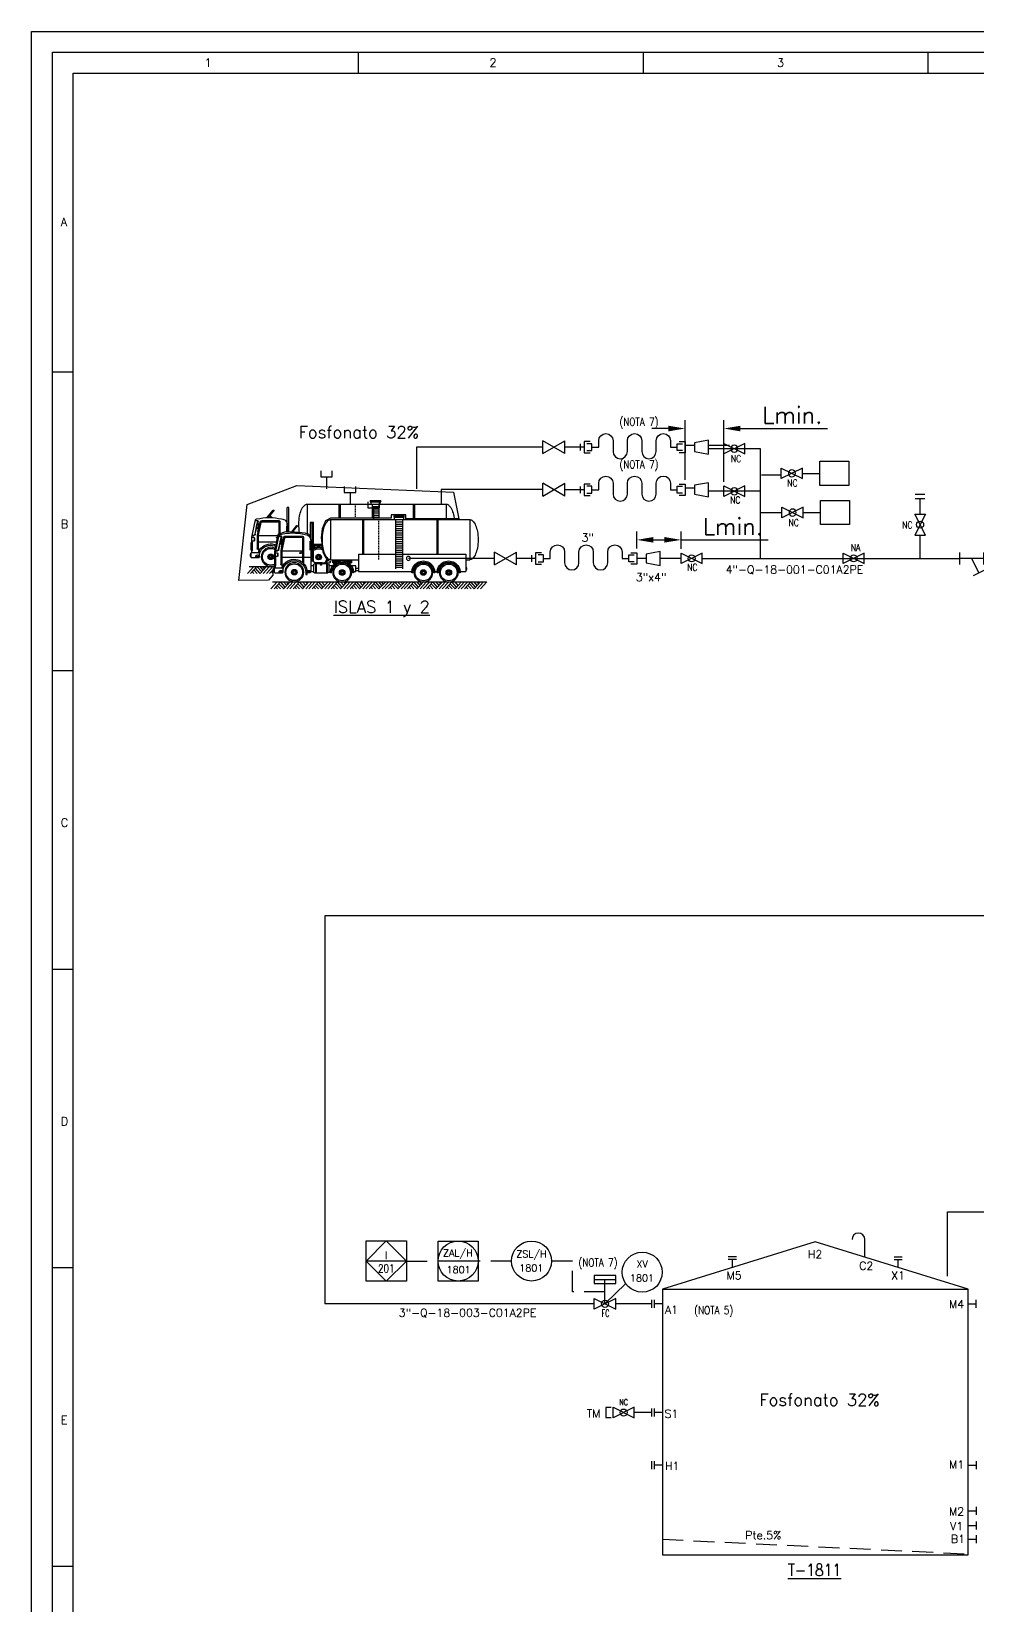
# Model space of a CAD drawing. Header units: millimetres. Extents: x 559 to 3993, y 623 to 920.
# Drawn here: x 558.9 to 672.4, y 730.7 to 919.5 of the extents above; entities that cross this region are included whole.
import ezdxf
from ezdxf.enums import TextEntityAlignment as Align
from ezdxf.xclip import XClip

# ---------------------------------------------------------------- set-up
doc = ezdxf.new("R2010")
doc.units = ezdxf.units.MM
doc.header["$XCLIPFRAME"] = 2
doc.linetypes.add('RAYITAS', pattern=[0.375, 0.25, -0.125])
doc.linetypes.add('TRAZOS', pattern=[0.75, 0.5, -0.25])
for name, color, linetype in [('CAJETIN', 1, 'Continuous'), ('CARGACAMIONES', 7, 'Continuous'), ('COTAS', 4, 'Continuous'), ('EQUIPOS', 5, 'Continuous'), ('EQUIPOS 02', 1, 'Continuous'), ('FORMATO', 7, 'Continuous'), ('INSTRUMENTOS', 1, 'Continuous'), ('TEX', 7, 'Continuous'), ('TEXTO-INSTRUMENTACION', 7, 'Continuous'), ('TEXTO-VALVULAS Y ACCESORIOS', 7, 'Continuous'), ('TUBERIA', 5, 'Continuous'), ('VALVULAS Y ACCESORIOS', 1, 'Continuous')]:
    doc.layers.add(name, color=color, linetype=linetype)
doc.styles.add('PY', font='ROMANS.shx')
doc.styles.add('PY1', font='ROMANS.shx', dxfattribs={"width": 0.8})
doc.styles.add('PY3', font='ROMANS.shx', dxfattribs={"width": 0.6})
doc.styles.add('TXT', font='txt')
doc.linetypes.add('SEÑAL_MECANICA2', pattern='A,4.411183,["o",PY,S=4.130212,R=360,X=0,Y=-1.374288],0.588817,-0.374158,["",PY,S=2,R=360,X=0,Y=-0.688262],-2.183682', length=7.55784)
doc.dimstyles.new('1-5', dxfattribs={"dimtxt": 2, "dimasz": 2, "dimexe": 1, "dimexo": 0.5, "dimgap": 0.6, "dimtad": 1, "dimdec": 0, "dimlfac": 5, "dimzin": 0, "dimdsep": 46, "dimtxsty": 'PY', "dimcen": 0.7, "dimclrd": 4, "dimclre": 4, "dimclrt": 7, "dimazin": 0, "dimtfac": 1, "dimtdec": 0, "dimtofl": 0, "dimtmove": 0, "dimatfit": 3, "dimfxl": 1, "dimtolj": 1, "dimtzin": 0, "dimarcsym": 0})

# ---------------------------------------------------------------- blocks, each defined once
blk = doc.blocks.new('VALV GLOB-V')
at = {"layer": 'INSTRUMENTOS', "color": 1, "flags": 128}
blk.add_lwpolyline([(5.7, -1.43), (5.7, 1.43), (0, -1.43), (0, 1.43)], close=True, dxfattribs=at)
at = {"layer": 'INSTRUMENTOS', "color": 1}
blk.add_circle((2.85, 0), 0.95, dxfattribs=at)
at = {"layer": 'INSTRUMENTOS', "color": 7, "linetype": 'SEÑAL_MECANICA2', "style": 'PY'}
blk.add_attdef('REF.', text='', height=2, dxfattribs=at).set_placement((3, -3.37), align=Align.MIDDLE)
blk = doc.blocks.new('SEÑAL CIR')
at = {"color": 1}
blk.add_circle((0, 5.7), 5.7, dxfattribs=at)
at = {"layer": 'INSTRUMENTOS', "linetype": 'Continuous', "style": 'PY', "flags": 4}
for p in [(0.18, 6.94), (0.13, 2.95)]:
    blk.add_attdef('---', text='', height=2, dxfattribs=at).set_placement(p, align=Align.CENTER)
blk = doc.blocks.new('SEÑAL CIRCU MARCO')
at = {"color": 1, "linetype": 'Continuous', "ltscale": 0.5}
blk.add_line((5.7, 5.7), (-5.7, 5.7), dxfattribs=at)
at = {"color": 1, "flags": 128}
blk.add_lwpolyline([(5.7, 0), (-5.7, 0), (-5.7, 11.4), (5.7, 11.4)], close=True, dxfattribs=at)
at = {"color": 1}
blk.add_circle((0, 5.7), 5.7, dxfattribs=at)
at = {"style": 'PY'}
for tag, p in [('XXX', (0.18, 7.98)), ('YYY', (0.13, 3.24))]:
    blk.add_attdef(tag, text='', height=2, dxfattribs=at).set_placement(p, align=Align.MIDDLE)
blk = doc.blocks.new('SECUENCIA PROGRAMADA EN SISTEMA DE CONTROL PLC')
at = {"layer": 'INSTRUMENTOS'}
blk.add_line((-5, 5), (5, 5), dxfattribs=at)
at = {"layer": 'INSTRUMENTOS', "flags": 128}
for points in [[(0, 0), (-5, 5), (0, 10), (5, 5)], [(-5, 0), (5, 0), (5, 10), (-5, 10)]]:
    blk.add_lwpolyline(points, close=True, dxfattribs=at)
at = {"layer": 'TEXTO-INSTRUMENTACION', "linetype": 'Continuous', "style": 'PY1', "width": 0.8}
for tag, p in [('XXX', (0.01, 6.43)), ('YYY', (0.01, 3.17))]:
    blk.add_attdef(tag, text='', height=2, dxfattribs=at).set_placement(p, align=Align.MIDDLE_CENTER)
blk = doc.blocks.new('CAMION CISTERNA ALZ')
at = {"layer": 'CAJETIN', "color": 4, "linetype": 'RAYITAS'}
blk.add_line((38.62, 22.25), (38.62, 7.95), dxfattribs=at)
at = {"layer": 'CARGACAMIONES', "color": 4, "linetype": 'ByBlock'}
for p, q in [((33.2, 23.63), (29.46, 23.63)), ((29.46, 23.13), (29.46, 23.63)), ((33.2, 23.38), (29.46, 23.38)), ((33.2, 23.13), (29.46, 23.13)), ((29.73, 23.13), (29.73, 22.25)), ((32.91, 22.25), (32.91, 23.13)), ((33.2, 23.63), (33.2, 23.13)), ((55.71, 22.25), (6.06, 22.25)), ((6.06, 22.25), (6.06, 7.95)), ((17.4, 22.25), (17.4, 9.88)), ((17.83, 22.25), (17.83, 9.88)), ((30.12, 22.09), (30.12, 4.63)), ((32.54, 21.43), (30.12, 21.43)), ((32.54, 20.66), (30.12, 20.66)), ((32.54, 19.89), (30.12, 19.89)), ((32.54, 19.12), (30.12, 19.12)), ((32.54, 18.34), (30.12, 18.34)), ((32.54, 17.57), (30.12, 17.57)), ((32.54, 22.09), (32.54, 4.63)), ((43.94, 22.25), (43.94, 9.88)), ((44.37, 22.25), (44.37, 9.88)), ((55.71, 22.25), (55.71, 7.95)), ((62.23, 7.75), (62.23, 21.05)), ((62.23, 21.05), (62.83, 21.05)), ((62.83, 14.9), (62.83, 21.05)), ((67.49, 20.16), (69.67, 17.49)), ((67.79, 20.16), (67.49, 20.16)), ((69.97, 17.48), (67.79, 20.16)), ((69.05, 18.25), (68.14, 17.46)), ((32.54, 16.8), (30.12, 16.8)), ((32.54, 16.03), (30.12, 16.03)), ((32.54, 15.26), (30.12, 15.26)), ((32.54, 14.48), (30.12, 14.48)), ((32.54, 13.71), (30.12, 13.71)), ((32.54, 12.94), (30.12, 12.94)), ((32.54, 12.17), (30.12, 12.17)), ((32.54, 11.39), (30.12, 11.39)), ((62.83, 15), (62.83, 3.58)), ((62.83, 14.3), (63.22, 14.3)), ((62.83, 13.91), (63.22, 13.91)), ((62.83, 13.51), (63.22, 13.51)), ((62.83, 13.11), (63.22, 13.11)), ((62.83, 12.71), (63.22, 12.71)), ((62.83, 12.32), (63.22, 12.32)), ((62.83, 11.92), (63.22, 11.92)), ((62.83, 11.52), (63.22, 11.52)), ((65.41, 15.99), (65.41, 6.68)), ((71.82, 16.39), (65.81, 16.39)), ((65.81, 15.79), (65.81, 7.05)), ((71.82, 15.99), (66.01, 15.99)), ((72.2, 15.68), (73.15, 11.18)), ((72.59, 15.76), (73.06, 13.57)), ((73.06, 13.41), (73.06, 15.39)), ((73.06, 15.39), (73.35, 15.39)), ((73.35, 13.41), (73.06, 13.41)), ((73.09, 13.41), (73.55, 11.22)), ((73.15, 15.39), (73.15, 16.19)), ((73.15, 13.41), (73.15, 12.61)), ((73.15, 12.61), (73.55, 12.61)), ((73.39, 15.36), (73.23, 16.13)), ((73.53, 15.18), (73.32, 16.15)), ((73.35, 15.39), (73.35, 13.41)), ((74.15, 16.49), (73.52, 16.49)), ((74.18, 16.39), (73.52, 16.39)), ((74.2, 11.52), (73.69, 13.95)), ((74.3, 11.54), (73.74, 14.16)), ((75.44, 10.43), (74.12, 16.67)), ((7.45, 7.95), (6.06, 7.95)), ((45.78, 9.88), (7.45, 9.88)), ((7.45, 9.88), (7.45, 3.68)), ((32.54, 10.62), (30.12, 10.62)), ((32.54, 9.85), (30.12, 9.85)), ((32.54, 9.08), (30.12, 9.08)), ((32.54, 8.3), (30.12, 8.3)), ((32.54, 7.53), (30.12, 7.53)), ((32.54, 6.75), (30.12, 6.75)), ((32.54, 5.99), (30.12, 5.99)), ((45.78, 9.88), (45.78, 3.68)), ((55.71, 7.95), (45.78, 7.95)), ((46.74, 3.68), (46.74, 5.76)), ((46.74, 5.76), (48.29, 5.76)), ((48.23, 7.85), (48.23, 7.45)), ((54.98, 7.85), (48.23, 7.85)), ((48.23, 7.45), (51.01, 7.45)), ((50.24, 7.25), (48.23, 7.25)), ((48.23, 7.25), (48.23, 6.85)), ((48.23, 6.85), (49.44, 6.85)), ((48.43, 6.85), (48.92, 6.47)), ((48.73, 7.85), (48.73, 7.95)), ((49.32, 7.45), (49.32, 7.25)), ((52.3, 7.45), (54.98, 7.45)), ((54.98, 7.25), (53.07, 7.25)), ((53.87, 6.85), (54.98, 6.85)), ((53.89, 7.45), (53.89, 7.25)), ((54.78, 6.85), (54.34, 6.51)), ((54.49, 7.85), (54.49, 7.95)), ((54.98, 7.45), (54.98, 7.85)), ((54.98, 6.85), (54.98, 7.25)), ((55.02, 5.76), (56.27, 5.76)), ((56.27, 3.68), (56.27, 6.06)), ((56.67, 6.46), (58.95, 6.46)), ((56.97, 6.46), (56.97, 3.28)), ((57.17, 6.46), (57.17, 3.28)), ((58.95, 6.46), (58.95, 6.16)), ((59.35, 6.46), (61.44, 6.46)), ((59.35, 6.46), (59.35, 6.16)), ((60.94, 6.46), (60.94, 3.28)), ((61.14, 6.46), (61.14, 3.28)), ((61.83, 6.06), (61.83, 3.68)), ((61.83, 5.76), (62.83, 5.76)), ((62.83, 7.35), (62.63, 7.35)), ((65.41, 8.84), (62.83, 8.84)), ((73.15, 11.12), (65.81, 11.12)), ((73.15, 8.84), (65.81, 8.84)), ((66.1, 10.33), (66.1, 10.53)), ((66.1, 10.53), (66.5, 10.53)), ((66.8, 10.33), (66.1, 10.33)), ((66.8, 10.53), (66.8, 10.33)), ((73.35, 6.16), (72.5, 6.16)), ((72.66, 5.37), (72.66, 5.96)), ((73.15, 11.18), (73.15, 6.16)), ((73.55, 11.22), (73.55, 6.36)), ((74.55, 10.13), (74.55, 9.24)), ((74.64, 10.33), (74.64, 9.14)), ((75.27, 11.22), (74.69, 11.22)), ((75.29, 11.12), (74.69, 11.12)), ((75.44, 10.43), (74.74, 10.43)), ((74.74, 9.04), (75.44, 9.04)), ((75.44, 8.94), (75.24, 8.94)), ((75.44, 8.74), (75.24, 8.74)), ((75.44, 5.76), (75.24, 5.76)), ((75.34, 8.74), (75.34, 5.76)), ((75.44, 4.87), (75.44, 10.43)), ((75.44, 8.64), (75.54, 8.64)), ((75.54, 5.86), (75.44, 5.86)), ((75.54, 8.64), (75.54, 5.86)), ((75.64, 8.64), (75.54, 8.64)), ((75.54, 5.86), (75.64, 5.86)), ((75.64, 5.86), (75.64, 8.64)), ((7.15, 4.45), (7.15, 5.08)), ((7.15, 5.08), (7.45, 5.08)), ((7.45, 4.45), (7.15, 4.45)), ((9.49, 3.68), (7.45, 3.68)), ((9.48, 3.28), (9.87, 3.28)), ((17.32, 3.28), (17.72, 3.28)), ((18.22, 3.68), (17.71, 3.68)), ((18.56, 3.68), (17.75, 3.68)), ((18.55, 3.28), (18.94, 3.28)), ((26.39, 3.28), (26.79, 3.28)), ((45.78, 3.68), (26.78, 3.68)), ((32.54, 5.26), (30.12, 5.26)), ((46.74, 4.98), (45.78, 4.98)), ((46.74, 4.12), (45.78, 4.12)), ((47.54, 3.68), (46.74, 3.68)), ((47.54, 3.28), (47.93, 3.28)), ((55.38, 3.28), (55.78, 3.28)), ((56.27, 3.68), (55.77, 3.68)), ((61.44, 3.28), (56.67, 3.28)), ((62.83, 3.68), (61.83, 3.68)), ((64.12, 3.38), (63.03, 3.38)), ((63.05, 3.58), (63.05, 3.9)), ((63.05, 3.58), (64, 3.58)), ((64, 3.58), (64, 3.9)), ((64.12, 2.68), (64.12, 3.38)), ((64.62, 2.68), (64.12, 2.68)), ((64.62, 3.38), (64.62, 2.68)), ((72.66, 3.48), (72.66, 4.67)), ((72.86, 4.87), (75.64, 4.87)), ((72.86, 3.48), (72.86, 3.88)), ((72.86, 3.48), (74.05, 3.48)), ((75.64, 3.28), (72.86, 3.28)), ((74.05, 3.48), (74.05, 3.88)), ((75.84, 4.67), (75.84, 3.48)), ((75.84, 4.47), (76.03, 4.47)), ((76.03, 3.68), (75.84, 3.68)), ((76.03, 4.47), (76.03, 3.68))]:
    blk.add_line(p, q, dxfattribs=at)
at = {"layer": 'CARGACAMIONES', "color": 4}
for p, q in [((2.29, -2.48), (0, 0)), ((76.41, 0), (0.04, 0)), ((37.42, -1.23), (38.57, 0)), ((37.99, -1.84), (39.69, 0)), ((41.99, -2.48), (39.7, 0)), ((43.12, -2.48), (40.83, 0)), ((44.25, -2.48), (41.95, 0)), ((45.37, -2.48), (43.08, 0)), ((43.66, -0.62), (44.23, 0)), ((44.22, -1.23), (45.36, 0)), ((44.78, -1.84), (46.49, 0)), ((48.78, -2.48), (46.49, 0)), ((49.9, -2.48), (47.61, 0)), ((3.42, -2.48), (1.13, 0)), ((4.55, -2.48), (2.25, 0)), ((2.83, -0.63), (3.41, 0)), ((3.39, -1.24), (4.53, 0)), ((3.96, -1.85), (5.66, 0)), ((4.49, -2.48), (6.22, -0.61)), ((5.62, -2.49), (6.79, -1.22)), ((7.95, -2.49), (5.66, 0)), ((6.74, -2.49), (7.35, -1.83)), ((9.08, -2.49), (6.79, 0)), ((10.2, -2.49), (7.91, 0)), ((11.33, -2.49), (9.04, 0)), ((10.18, -1.24), (11.32, -0.01)), ((10.74, -1.85), (12.44, -0.01)), ((11.28, -2.49), (13.01, -0.62)), ((12.4, -2.49), (13.57, -1.23)), ((14.74, -2.49), (12.44, -0.01)), ((13.53, -2.49), (14.13, -1.84)), ((15.86, -2.49), (13.57, -0.01)), ((16.99, -2.49), (14.7, -0.01)), ((18.12, -2.49), (15.82, -0.01)), ((16.4, -0.63), (16.98, -0.01)), ((16.96, -1.24), (18.1, -0.01)), ((17.53, -1.85), (19.23, -0.01)), ((18.06, -2.49), (19.79, -0.62)), ((19.19, -2.49), (20.36, -1.23)), ((21.52, -2.49), (19.23, -0.01)), ((20.32, -2.49), (20.92, -1.84)), ((22.65, -2.49), (20.36, -0.01)), ((23.78, -2.5), (21.48, -0.01)), ((24.9, -2.5), (22.61, -0.01)), ((23.2, -0.91), (23.77, -0.28)), ((23.75, -1.25), (24.89, -0.01)), ((24.31, -1.86), (26.02, -0.01)), ((24.85, -2.5), (26.58, -0.62)), ((25.97, -2.5), (27.14, -1.23)), ((28.31, -2.5), (26.02, -0.01)), ((27.1, -2.5), (27.71, -1.84)), ((29.44, -2.5), (27.14, -0.01)), ((30.56, -2.5), (28.27, -0.02)), ((31.69, -2.5), (29.4, -0.02)), ((29.99, -0.77), (30.55, -0.14)), ((30.54, -1.25), (31.68, -0.02)), ((31.1, -1.86), (32.8, -0.02)), ((31.63, -2.5), (33.37, -0.63)), ((32.76, -2.5), (33.93, -1.24)), ((35.09, -2.5), (32.8, -0.02)), ((33.89, -2.5), (34.49, -1.85)), ((36.22, -2.5), (33.93, -0.02)), ((37.35, -2.5), (35.06, -0.02)), ((38.47, -2.5), (36.18, -0.02)), ((36.88, -0.75), (37.44, -0.12)), ((38.52, -2.48), (40.25, -0.61)), ((39.65, -2.48), (40.82, -1.22)), ((40.78, -2.48), (41.38, -1.83)), ((45.32, -2.48), (47.05, -0.61)), ((46.44, -2.48), (47.61, -1.22)), ((47.57, -2.48), (48.17, -1.83)), ((51.03, -2.48), (48.74, 0)), ((52.16, -2.48), (49.87, 0)), ((50.44, -0.63), (51.02, 0)), ((51, -1.24), (52.14, 0)), ((51.57, -1.85), (53.27, 0)), ((52.1, -2.48), (53.83, -0.61)), ((53.23, -2.49), (54.4, -1.22)), ((55.56, -2.49), (53.27, 0)), ((54.36, -2.49), (54.96, -1.83)), ((56.69, -2.49), (54.4, 0)), ((57.82, -2.49), (55.52, 0)), ((58.94, -2.49), (56.65, 0)), ((57.79, -1.24), (58.93, -0.01)), ((58.35, -1.85), (60.06, -0.01)), ((58.89, -2.49), (60.62, -0.62)), ((60.02, -2.49), (61.18, -1.23)), ((62.35, -2.49), (60.06, -0.01)), ((61.14, -2.49), (61.75, -1.84)), ((63.48, -2.49), (61.18, -0.01)), ((64.6, -2.49), (62.31, -0.01)), ((65.73, -2.49), (63.44, -0.01)), ((64.01, -0.63), (64.59, -0.01)), ((64.58, -1.24), (65.72, -0.01)), ((65.14, -1.85), (66.84, -0.01)), ((65.67, -2.49), (67.41, -0.62)), ((66.8, -2.49), (67.97, -1.23)), ((69.13, -2.49), (66.84, -0.01)), ((67.93, -2.49), (68.53, -1.84)), ((70.26, -2.49), (67.97, -0.01)), ((71.39, -2.5), (69.1, -0.01)), ((72.51, -2.5), (70.22, -0.01)), ((70.81, -0.91), (71.38, -0.28)), ((71.36, -1.25), (72.5, -0.01)), ((71.92, -1.86), (73.63, -0.01)), ((72.46, -2.5), (74.19, -0.62)), ((73.59, -2.5), (74.75, -1.23)), ((75.92, -2.5), (73.63, -0.01)), ((74.71, -2.5), (75.32, -1.84)), ((77.05, -2.5), (74.76, -0.01))]:
    blk.add_line(p, q, dxfattribs=at)
at = {"layer": 'CARGACAMIONES', "color": 4, "linetype": 'ByBlock'}
for centre, radius in [((13.55, 3.38), 3.38), ((22.62, 3.38), 3.38), ((51.61, 3.38), 3.38), ((59.15, 6.46), 0.199), ((68.69, 3.48), 3.38), ((13.55, 3.38), 0.794), ((12.95, 3.38), 0.0993), ((13.13, 3.8), 0.0993), ((13.13, 2.96), 0.0993), ((13.55, 3.38), 0.397), ((13.55, 3.98), 0.0993), ((13.55, 2.78), 0.0993), ((13.97, 3.8), 0.0993), ((13.97, 2.96), 0.0993), ((14.14, 3.38), 0.0993), ((22.62, 3.38), 0.794), ((22.02, 3.38), 0.0993), ((22.2, 3.8), 0.0993), ((22.2, 2.96), 0.0993), ((22.62, 3.38), 0.397), ((22.62, 3.98), 0.0993), ((22.62, 2.78), 0.0993), ((23.04, 3.8), 0.0993), ((23.04, 2.96), 0.0993), ((23.21, 3.38), 0.0993), ((51.61, 3.38), 0.794), ((51.01, 3.38), 0.0993), ((51.19, 3.8), 0.0993), ((51.19, 2.96), 0.0993), ((51.61, 3.38), 0.397), ((51.61, 3.98), 0.0993), ((51.61, 2.78), 0.0993), ((52.03, 3.8), 0.0993), ((52.03, 2.96), 0.0993), ((52.2, 3.38), 0.0993), ((68.69, 3.48), 0.794), ((68.09, 3.48), 0.0993), ((68.27, 3.9), 0.0993), ((68.27, 3.06), 0.0993), ((68.69, 3.48), 0.397), ((68.69, 4.07), 0.0993), ((68.69, 2.88), 0.0993), ((69.11, 3.9), 0.0993), ((69.11, 3.06), 0.0993), ((69.28, 3.48), 0.0993)]:
    blk.add_circle(centre, radius, dxfattribs=at)
at = {"layer": 'CARGACAMIONES', "color": 4, "linetype": 'Continuous'}
blk.add_circle((27.95, 8.42), 0.718, dxfattribs=at)
at = {"layer": 'CARGACAMIONES', "color": 4, "linetype": 'ByBlock'}
for centre, radius, start, end in [((20.34, 15.1), 17.24, 170.2727, 180), ((13.25, 16.31), 10.04, 157.5177, 170.2727), ((8.8, 18.15), 5.23, 135.0251, 157.5177), ((6.06, 20.89), 1.36, 90, 135.0251), ((55.71, 20.89), 1.36, 44.9749, 90), ((52.97, 18.15), 5.23, 22.4823, 44.9749), ((48.52, 16.31), 10.04, 9.7273, 22.4823), ((41.43, 15.1), 17.24, 360, 9.7273), ((64.81, 15), 1.99, 90, 180), ((69.28, -2.39), 19.88, 77.0128, 102.9872), ((69.75, 17.67), 0.0993, 0, 180), ((69.75, 17.67), 0.0993, 180, 0), ((73.73, 16.59), 0.397, 11.9761, 90), ((20.34, 15.1), 17.24, 180, 189.7273), ((13.25, 13.88), 10.04, 189.7273, 202.4823), ((48.52, 13.88), 10.04, 337.5177, 350.2727), ((41.43, 15.1), 17.24, 350.2727, 0), ((65.81, 15.99), 0.397, 90, 180), ((66.01, 15.79), 0.199, 90, 180), ((71.82, 15.59), 0.794, 11.9442, 90), ((71.82, 15.59), 0.397, 11.9442, 90), ((73.52, 16.19), 0.298, 90, 191.9761), ((73.52, 16.19), 0.199, 90, 191.9761), ((72.36, 14.4), 1.4, 315, 45), ((74.69, 11.62), 0.497, 191.9761, 270), ((74.69, 11.62), 0.397, 191.9761, 270), ((8.8, 12.04), 5.23, 202.4823, 224.9749), ((6.06, 9.3), 1.36, 224.9749, 270), ((13.6, 3.38), 4.12, 358.6196, 181.3804), ((13.6, 3.38), 3.72, 358.4724, 181.5276), ((13.55, 3.38), 2.98, 90, 270), ((13.55, 3.38), 2.98, 270, 90), ((22.67, 3.38), 4.12, 358.6196, 181.3804), ((22.67, 3.38), 3.72, 358.4724, 181.5276), ((22.62, 3.38), 2.98, 90, 270), ((22.62, 3.38), 2.98, 270, 90), ((51.66, 3.38), 4.12, 358.6196, 181.3804), ((51.66, 3.38), 3.72, 358.4724, 181.5276), ((51.61, 3.38), 2.98, 90, 270), ((51.61, 3.38), 2.98, 270, 90), ((55.71, 9.3), 1.36, 270, 315.0251), ((56.67, 6.06), 0.397, 90, 180), ((52.97, 12.04), 5.23, 315.0251, 337.5177), ((59.15, 6.16), 0.199, 180, 0), ((61.44, 6.06), 0.397, 0, 90), ((62.63, 7.75), 0.397, 180, 270), ((68.74, 3.48), 4.62, 31.8706, 181.3804), ((68.74, 3.48), 4.12, 17.5788, 181.3804), ((68.69, 3.48), 2.98, 90, 270), ((68.69, 3.48), 2.98, 270, 90), ((72.66, 5.66), 0.298, 270, 90), ((73.35, 6.36), 0.199, 270, 0), ((74.74, 10.33), 0.0993, 90, 180), ((74.74, 9.14), 0.0993, 180, 270), ((13.55, 3.38), 0.993, 90, 270), ((13.55, 3.38), 0.993, 270, 90), ((22.62, 3.38), 0.993, 90, 270), ((22.62, 3.38), 0.993, 270, 90), ((51.61, 3.38), 0.993, 90, 270), ((51.61, 3.38), 0.993, 270, 90), ((56.67, 3.68), 0.397, 180, 270), ((61.44, 3.68), 0.397, 270, 0), ((63.03, 3.58), 0.199, 180, 270), ((63.52, 3.42), 0.674, 45, 135), ((68.69, 3.48), 0.993, 90, 270), ((68.69, 3.48), 0.993, 270, 90), ((72.86, 4.67), 0.199, 90, 180), ((72.86, 3.48), 0.199, 180, 270), ((73.45, 3.28), 0.843, 45, 135), ((68.74, 3.48), 4.62, 17.5788, 25.7368), ((75.64, 4.67), 0.199, 0, 90), ((75.64, 3.48), 0.199, 270, 0)]:
    blk.add_arc(centre, radius, start, end, dxfattribs=at)
at = {"layer": 'CARGACAMIONES', "color": 4}
for start, end in [(357.7085, 177.7085), (177.7085, 357.7085)]:
    blk.add_arc((74.79, -1.38), 0.0145, start, end, dxfattribs=at)
blk = doc.blocks.new('*D32')
at = {"layer": 'COTAS', "color": 4, "lineweight": -2, "transparency": 16777216}
for p, q in [((631.52, 857.49), (631.52, 859.54)), ((636.83, 857.45), (636.83, 859.54)), ((633.52, 858.54), (634.83, 858.54)), ((636.83, 858.54), (647.27, 858.54))]:
    blk.add_line(p, q, dxfattribs=at)
at = {"layer": 'COTAS', "color": 4, "transparency": 16777216}
for points in [[(633.52, 858.88), (633.52, 858.21), (631.52, 858.54)], [(634.83, 858.88), (634.83, 858.21), (636.83, 858.54)]]:
    blk.add_solid(points, dxfattribs=at)
at = {"layer": 'Defpoints', "color": 0, "transparency": 16777216}
for p in [(636.83, 858.54), (631.52, 856.99), (636.83, 856.95)]:
    blk.add_point(p, dxfattribs=at)
at = {"layer": 'COTAS', "color": 7, "transparency": 16777216, "insert": (643.05, 860.14), "char_height": 2, "attachment_point": 5, "style": 'PY'}
blk.add_mtext('\\A1;Lmin.', dxfattribs=at)
blk = doc.blocks.new('MANG-VAL')
at = {"layer": 'INSTRUMENTOS', "color": 1}
for p, q in [((0, 1.5), (0, -1.5)), ((6, 0), (0, 0)), ((3, 0), (4.8, -3.6)), ((6, 1.5), (6, -1.5)), ((3.46, -4.27), (6.14, -2.93))]:
    blk.add_line(p, q, dxfattribs=at)
blk = doc.blocks.new('REDUCCION')
at = {"color": 1}
for p, q in [((0, 2), (0, -2)), ((4, 1.25), (0, 2)), ((4, -1.25), (4, 1.25)), ((0, -2), (4, -1.25))]:
    blk.add_line(p, q, dxfattribs=at)
at = {"style": 'PY1', "width": 0.8}
blk.add_attdef('.', text='', height=2, dxfattribs=at).set_placement((2, -3.65), align=Align.MIDDLE)
blk = doc.blocks.new('*D34')
at = {"layer": 'COTAS', "color": 4, "lineweight": -2}
for p, q in [((637.32, 865.74), (637.32, 872.9)), ((641.95, 865.5), (641.95, 872.9)), ((635.32, 871.9), (633.32, 871.9)), ((643.95, 871.9), (654.39, 871.9))]:
    blk.add_line(p, q, dxfattribs=at)
at = {"layer": 'COTAS', "color": 4}
for points in [[(635.32, 871.56), (635.32, 872.23), (637.32, 871.9)], [(643.95, 872.23), (643.95, 871.56), (641.95, 871.9)]]:
    blk.add_solid(points, dxfattribs=at)
at = {"layer": 'Defpoints', "color": 0}
for p in [(641.95, 871.9), (637.32, 865.24), (641.95, 865)]:
    blk.add_point(p, dxfattribs=at)
at = {"layer": 'COTAS', "color": 7, "insert": (650.17, 873.5), "char_height": 2, "attachment_point": 5, "style": 'PY'}
blk.add_mtext('\\A1;Lmin.', dxfattribs=at)
blk = doc.blocks.new('MARCO-A1')
at = {"layer": 'FORMATO', "color": 5}
for p, q in [((78.42, 589), (78.42, 584)), ((146.83, 589), (146.83, 584)), ((215.25, 589), (215.25, 584)), ((5, 512.25), (10, 512.25)), ((5, 440.5), (10, 440.5)), ((5, 368.75), (10, 368.75)), ((5, 297), (10, 297)), ((5, 225.25), (10, 225.25))]:
    blk.add_line(p, q, dxfattribs=at)
at = {"layer": 'FORMATO', "color": 1}
blk.add_lwpolyline([(0, 594), (841, 594), (841, 0), (0, 0)], close=True, dxfattribs=at)
at = {"layer": 'FORMATO', "color": 5}
blk.add_lwpolyline([(5, 589), (836, 589), (836, 5), (5, 5)], close=True, dxfattribs=at)
at = {"layer": 'FORMATO', "color": 8, "linetype": 'Continuous'}
blk.add_lwpolyline([(10, 584), (831, 584), (831, 10), (10, 10)], close=True, dxfattribs=at)
at = {"layer": 'FORMATO', "color": 1, "style": 'PY'}
for s, p in [('1', (41.52, 585.5)), ('2', (109.93, 585.5)), ('3', (178.99, 585.5)), ('A', (7, 547.25)), ('B', (7, 474.67)), ('C', (7, 402.92)), ('D', (7, 331.17)), ('E', (7, 259.42))]:
    blk.add_text(s, height=2, dxfattribs=at).set_placement(p)

msp = doc.modelspace()

# ---------------------------------------------------------------- linework, layer by layer
at = {"color": 1}
for p, q in [((622.91, 868.91), (620.27, 870.44)), ((620.27, 868.91), (622.91, 870.44)), ((620.27, 868.91), (620.27, 870.44)), ((622.91, 868.91), (622.91, 870.44)), ((625.2, 869.66), (622.91, 869.66)), ((624.76, 869.26), (624.76, 870.07)), ((594.31, 866.09), (594.31, 864.66)), ((622.91, 863.8), (620.27, 865.33)), ((620.27, 863.8), (622.91, 865.33)), ((620.27, 863.8), (620.27, 865.33)), ((622.91, 863.8), (622.91, 865.33)), ((597.14, 864.24), (597.14, 862.81)), ((625.2, 864.56), (622.91, 864.56)), ((624.76, 864.16), (624.76, 864.96)), ((599.96, 862.39), (599.96, 860.96)), ((614.46, 856.32), (604.14, 856.32)), ((617.1, 855.56), (614.46, 857.08)), ((614.46, 855.56), (617.1, 857.08)), ((614.46, 855.56), (614.46, 857.08)), ((617.1, 855.56), (617.1, 857.08)), ((619.39, 856.31), (617.1, 856.31)), ((618.95, 855.91), (618.95, 856.71)), ((627.71, 766.87), (630.19, 769.32)), ((633.32, 753.83), (631.21, 753.83))]:
    msp.add_line(p, q, dxfattribs=at)
for points in [[(620.27, 869.67), (605.09, 869.67), (605.09, 864.66)], [(620.27, 864.57), (608.06, 864.57), (608.06, 862.81)]]:
    msp.add_lwpolyline(points, dxfattribs=at)
at = {"color": 1, "flags": 128}
for points in [[(625.92, 870.34), (625.2, 870.34), (625.2, 868.98), (625.92, 868.98)], [(636.6, 870.34), (637.32, 870.34), (637.32, 868.98), (636.6, 868.98)], [(593.63, 866.81), (593.63, 866.09), (595, 866.09), (595, 866.81)], [(625.92, 865.24), (625.2, 865.24), (625.2, 863.87), (625.92, 863.87)], [(636.6, 865.24), (637.32, 865.24), (637.32, 863.87), (636.6, 863.87)], [(596.45, 864.96), (596.45, 864.24), (597.82, 864.24), (597.82, 864.96)], [(599.28, 863.11), (599.28, 862.39), (600.65, 862.39), (600.65, 863.11)], [(620.11, 856.99), (619.39, 856.99), (619.39, 855.62), (620.11, 855.62)], [(630.8, 856.99), (631.52, 856.99), (631.52, 855.62), (630.8, 855.62)], [(628.43, 754.43), (627.8, 754.43), (627.8, 753.23), (628.43, 753.23)]]:
    msp.add_lwpolyline(points, dxfattribs=at)
at = {"layer": 'CAJETIN', "color": 1, "linetype": 'TRAZOS', "ltscale": 5}
for p, q in [((603.9, 772.01), (607.7, 772.01)), ((616.51, 772.01), (612.5, 772.01)), ((623.83, 772.01), (621.3, 772.01)), ((623.83, 768.33), (623.83, 772.01)), ((627.71, 768.33), (623.83, 768.33)), ((634.59, 738.62), (671.27, 736.86))]:
    msp.add_line(p, q, dxfattribs=at)
at = {"layer": 'EQUIPOS'}
for p, q in [((652.93, 774.33), (634.59, 768.64)), ((671.27, 768.64), (652.93, 774.33)), ((634.59, 768.64), (634.59, 764.39)), ((671.27, 738.63), (671.27, 768.64)), ((634.59, 764.39), (634.59, 736.76)), ((671.27, 736.76), (671.27, 738.63)), ((634.59, 736.76), (671.27, 736.76))]:
    msp.add_line(p, q, dxfattribs=at)
at = {"layer": 'EQUIPOS', "linetype": 'Continuous', "flags": 128}
msp.add_lwpolyline([(658.87, 772.49), (658.87, 774.59, 1), (657.33, 774.59, -1)], format="xyb", dxfattribs=at)
at = {"layer": 'EQUIPOS 02', "color": 5}
msp.add_line((634.59, 768.64), (671.27, 768.64), dxfattribs=at)
at = {"layer": 'INSTRUMENTOS', "color": 1, "ltscale": 0.1, "flags": 128}
for points in [[(625.52, 869.25), (626.14, 869.25), (626.14, 870.08), (625.52, 870.08)], [(637.01, 869.25), (636.38, 869.25), (636.38, 870.08), (637.01, 870.08)], [(625.52, 864.15), (626.14, 864.15), (626.14, 864.98), (625.52, 864.98)], [(637.01, 864.15), (636.38, 864.15), (636.38, 864.98), (637.01, 864.98)], [(619.71, 855.9), (620.33, 855.9), (620.33, 856.73), (619.71, 856.73)], [(631.2, 855.9), (630.58, 855.9), (630.58, 856.73), (631.2, 856.73)]]:
    msp.add_lwpolyline(points, dxfattribs=at)
at = {"layer": 'TUBERIA', "color": 5, "linetype": 'Continuous'}
for p, q in [((638.46, 869.86), (637.32, 869.86)), ((642.64, 869.86), (640.14, 869.86)), ((642.64, 869.48), (640.14, 869.48)), ((638.46, 864.76), (637.32, 864.76)), ((642.64, 864.37), (640.14, 864.37)), ((632.65, 856.32), (631.52, 856.32)), ((636.83, 856.32), (634.33, 856.32)), ((639.35, 856.32), (670.23, 856.32)), ((626.43, 766.87), (594.12, 766.87)), ((633.32, 766.87), (628.99, 766.87))]:
    msp.add_line(p, q, dxfattribs=at)
at = {"layer": 'TUBERIA', "linetype": 'Continuous'}
for p, q in [((642.98, 771.24), (642.98, 772.2)), ((662.87, 771.24), (662.87, 772.2)), ((634.59, 766.87), (633.64, 766.87)), ((671.27, 766.88), (672.22, 766.88)), ((634.59, 753.83), (633.64, 753.83)), ((634.59, 747.52), (633.64, 747.52)), ((671.27, 747.51), (672.22, 747.51)), ((671.27, 742.05), (672.22, 742.05)), ((671.27, 740.28), (672.22, 740.28)), ((671.27, 738.63), (672.22, 738.63))]:
    msp.add_line(p, q, dxfattribs=at)
at = {"layer": 'TUBERIA', "color": 5, "linetype": 'Continuous', "flags": 128}
for points in [[(626.14, 869.67), (626.96, 869.67), (626.96, 870.43, -1), (628.68, 870.43), (628.68, 869.14, 1), (630.4, 869.14), (630.4, 870.43, -1), (632.12, 870.43), (632.12, 869.14, 1), (633.84, 869.14), (633.84, 870.43, -1), (635.57, 870.43), (635.57, 869.67), (636.38, 869.67)], [(626.14, 864.56), (626.96, 864.56), (626.96, 865.33, -1), (628.68, 865.33), (628.68, 864.04, 1), (630.4, 864.04), (630.4, 865.33, -1), (632.12, 865.33), (632.12, 864.04, 1), (633.84, 864.04), (633.84, 865.33, -1), (635.57, 865.33), (635.57, 864.56), (636.38, 864.56)], [(620.33, 856.32), (621.15, 856.32), (621.15, 857.08, -1), (622.87, 857.08), (622.87, 855.79, 1), (624.59, 855.79), (624.59, 857.08, -1), (626.31, 857.08), (626.31, 855.79, 1), (628.04, 855.79), (628.04, 857.08, -1), (629.76, 857.08), (629.76, 856.32), (630.58, 856.32)]]:
    msp.add_lwpolyline(points, format="xyb", dxfattribs=at)
at = {"layer": 'TUBERIA', "color": 5, "linetype": 'Continuous'}
for points in [[(646.35, 861.42), (646.35, 869.48), (642.64, 869.48)], [(646.35, 856.32), (646.35, 864.37), (642.64, 864.37)], [(664.92, 864.01), (666.08, 864.01)], [(664.92, 863.52), (666.08, 863.52)], [(665.5, 861.63), (665.5, 863.52)], [(867.23, 858.72), (867.23, 813.41), (594.12, 813.41), (594.12, 766.87)], [(665.5, 856.32), (665.5, 859.11)], [(668.79, 770.19), (668.79, 777.91), (774.86, 777.91), (774.59, 738.63)]]:
    msp.add_lwpolyline(points, dxfattribs=at)
at = {"layer": 'TUBERIA', "color": 4, "linetype": 'Continuous'}
for points in [[(653.46, 865.07), (653.46, 867.98), (656.97, 867.98), (656.97, 865.07)], [(653.54, 860.37), (653.54, 863.27), (657.05, 863.27), (657.05, 860.37)]]:
    msp.add_lwpolyline(points, close=True, dxfattribs=at)
for points in [[(646.49, 866.36), (648.85, 866.36)], [(651.38, 866.52), (653.46, 866.52)], [(646.35, 861.82), (648.93, 861.82)], [(651.46, 861.82), (653.54, 861.82)]]:
    msp.add_lwpolyline(points, dxfattribs=at)
at = {"layer": 'VALVULAS Y ACCESORIOS', "ltscale": 0.1}
for p, q in [((643.46, 772.52), (642.5, 772.52)), ((662.39, 772.52), (663.35, 772.52)), ((643.46, 772.2), (642.5, 772.2)), ((662.39, 772.2), (663.35, 772.2)), ((633.32, 766.39), (633.32, 767.35)), ((633.64, 766.39), (633.64, 767.35)), ((672.22, 766.4), (672.22, 767.36)), ((633.32, 753.35), (633.32, 754.31)), ((633.64, 753.35), (633.64, 754.31)), ((633.32, 747.04), (633.32, 748)), ((633.64, 747.04), (633.64, 748)), ((672.22, 747.99), (672.22, 747.03)), ((672.22, 742.53), (672.22, 741.57)), ((672.22, 740.76), (672.22, 739.8)), ((672.22, 739.11), (672.22, 738.15))]:
    msp.add_line(p, q, dxfattribs=at)
at = {"layer": 'VALVULAS Y ACCESORIOS'}
for p, q in [((626.43, 769.78), (628.99, 769.78)), ((627.71, 766.87), (627.71, 769.78))]:
    msp.add_line(p, q, dxfattribs=at)
at = {"layer": 'VALVULAS Y ACCESORIOS', "flags": 128}
for points in [[(626.43, 770.26), (626.43, 769.3), (628.99, 769.3), (628.99, 770.26)], [(626.43, 766.23), (626.43, 767.51), (628.99, 766.23), (628.99, 767.51)]]:
    msp.add_lwpolyline(points, close=True, dxfattribs=at)

# ---------------------------------------------------------------- block references
at = {"xscale": 0.499409123998651, "yscale": 0.499409123998651, "zscale": 0.499409123998651}
msp.add_blockref('MARCO-A1', (558.94, 622.89), dxfattribs=at)
at = {"linetype": 'Continuous'}
for name, p, xscale, yscale, zscale in [('VALV GLOB-V', (644.48, 869.48), -0.4431663157894946, 0.4431663157894946, 0.4431663157894946), ('VALV GLOB-V', (651.38, 866.52), -0.4431663157894946, 0.4431663157894946, 0.4431663157894946), ('VALV GLOB-V', (644.48, 864.37), -0.4431663157894946, 0.4431663157894946, 0.4431663157894946), ('VALV GLOB-V', (651.46, 861.82), -0.4431663157894946, 0.4431663157894946, 0.4431663157894946), ('VALV GLOB-V', (636.83, 856.32), 0.4431663157894946, 0.4431663157894946, 0.4431663157894946), ('VALV GLOB-V', (656.26, 856.32), 0.4431663157894946, 0.4431663157894946, 0.4431663157894946), ('MANG-VAL', (670.23, 856.32), 0.48, 0.48, 0.48), ('MANG-VAL', (670.23, 856.32), 0.48, 0.48, 0.48), ('VALV GLOB-V', (628.68, 753.83), 0.4431663157893854, 0.4431663157893854, 0.4431663157893854)]:
    msp.add_blockref(name, p, dxfattribs=dict(at, xscale=xscale, yscale=yscale, zscale=zscale))
at = {"linetype": 'Continuous', "xscale": 0.4431663157894946, "yscale": 0.4431663157894946, "zscale": 0.4431663157894946, "rotation": 270}
msp.add_blockref('VALV GLOB-V', (665.5, 861.63), dxfattribs=at)
ref = msp.add_blockref('SECUENCIA PROGRAMADA EN SISTEMA DE CONTROL PLC', (601.48, 769.59), dxfattribs=dict(xscale=-0.4826744018981117, yscale=0.4826744018982209, zscale=0.482674401898227))
ref.add_attrib('XXX', 'I', dxfattribs={"layer": 'TEXTO-INSTRUMENTACION', "linetype": 'Continuous', "height": 0.965, "style": 'TXT'}).set_placement((601.48, 772.7), align=Align.MIDDLE_CENTER)
ref.add_attrib('YYY', '201', dxfattribs={"layer": 'TEXTO-INSTRUMENTACION', "linetype": 'Continuous', "height": 0.965, "style": 'PY1', "width": 0.8}).set_placement((601.48, 771.12), align=Align.MIDDLE_CENTER)
ref = msp.add_blockref('SEÑAL CIRCU MARCO', (610.1, 769.61), dxfattribs=dict(xscale=0.4210079999999652, yscale=0.4210079999999652, zscale=0.4210079999999652))
ref.add_attrib('XXX', 'ZAL/H', dxfattribs={"height": 0.842, "style": 'PY'}).set_placement((610.07, 772.91), align=Align.MIDDLE)
ref.add_attrib('YYY', '1801', dxfattribs={"height": 0.842, "style": 'PY'}).set_placement((610.15, 770.97), align=Align.MIDDLE)
at = {"linetype": 'Continuous'}
ref = msp.add_blockref('SEÑAL CIR', (618.9, 769.61), dxfattribs=dict(at, xscale=0.4210079999999652, yscale=0.4210079999999652, zscale=0.4210079999999652))
ref.add_attrib('---', 'ZSL/H', dxfattribs={"layer": 'INSTRUMENTOS', "color": 7, "linetype": 'Continuous', "height": 0.842, "style": 'PY'}).set_placement((618.9, 772.44), align=Align.CENTER)
ref.add_attrib('---', '1801', dxfattribs={"layer": 'INSTRUMENTOS', "color": 7, "linetype": 'Continuous', "height": 0.842, "style": 'PY'}).set_placement((618.87, 770.76), align=Align.CENTER)
ref = msp.add_blockref('SEÑAL CIR', (632.17, 768.27), dxfattribs=dict(at, xscale=0.4210079999999652, yscale=0.4210079999999652, zscale=0.4210079999999652))
ref.add_attrib('---', 'XV', dxfattribs={"layer": 'INSTRUMENTOS', "color": 7, "linetype": 'Continuous', "height": 0.842, "style": 'PY'}).set_placement((632.17, 771.23), align=Align.CENTER)
ref.add_attrib('---', '1801', dxfattribs={"layer": 'INSTRUMENTOS', "color": 7, "linetype": 'Continuous', "height": 0.842, "style": 'PY'}).set_placement((632.14, 769.55), align=Align.CENTER)
ref = msp.add_blockref('VALV GLOB-V', (626.43, 766.87), dxfattribs=dict(at, xscale=0.4491230315786743, yscale=0.4491230315786743, zscale=0.4491230315786743))
ref.add_attrib('REF.', 'FC', dxfattribs={"layer": 'INSTRUMENTOS', "color": 7, "linetype": 'SEÑAL_MECANICA2', "height": 0.853, "style": 'PY3', "width": 0.6}).set_placement((627.77, 765.75), align=Align.MIDDLE)
at = {"layer": 'INSTRUMENTOS', "color": 252, "linetype": 'Continuous'}
ref = msp.add_blockref('CAMION CISTERNA ALZ', (610.71, 855.34), dxfattribs=dict(at, xscale=-0.336000000000131, yscale=0.3360000000000218, zscale=0.336))
XClip(ref).set_block_clipping_path([(80.1164052417, -5.0128790447), (77.1502831086, 22.1633811475), (59.3535740156, 28.9397981377), (3.4916782924, 26.6104048591), (1.5277616856, 17.012001992), (20.4684803528, 17.012001992), (20.4684803528, 18.4641757105), (25.6872476667, 18.4641757105), (25.6872476667, 17.24705422), (47.4091728404, 17.24705422), (49.2067545174, 16.3228720909), (50.3574254541, 13.5172968008), (50.7241038208, 10.2208639438), (50.4294582503, 8.3447747953), (50.1390655211, 5.2201476261), (49.1317537405, 3.1955599777), (48.0040064246, 2.0574150546), (47.3799102577, 1.8385399656), (47.66458512, 1.2038053731), (53.0843454129, 1.3898474181), (53.4456662426, 1.6306092246), (53.4456662426, 15.7596081264), (54.6882402743, 15.7596081264), (54.6882402743, 10.9995309563), (55.2255396005, 11.5973135367), (56.4137986375, 11.9405747408), (58.6254657719, 12.1945876758), (63.4255913514, 12.3801865657), (66.2189589926, 11.4898207308), (67.41038514, 5.3283546239), (67.41038514, 0.5775401865), (67.41038514, -0.2535833311), (68.0121692988, -0.9060817162), (68.0121692988, -3.0579379663), (69.5054002033, -4.8673045769)])
at = {"layer": 'INSTRUMENTOS', "color": 252, "linetype": 'Continuous', "xscale": -0.336000000000131, "yscale": 0.3360000000000218, "zscale": 0.336}
msp.add_blockref('CAMION CISTERNA ALZ', (613.53, 853.49), dxfattribs=at)
at = {"layer": 'TUBERIA', "color": 5, "linetype": 'Continuous', "rotation": 180}
for p, xscale, yscale, zscale in [((640.14, 869.66), 0.4210079999999652, 0.4210079999999652, 0.4210079999999652), ((640.14, 864.56), 0.4210079999999652, 0.4210079999999652, 0.4210079999999652), ((634.33, 856.31), 0.4210080000000744, 0.4210080000000744, 0.4210080000000744)]:
    msp.add_blockref('REDUCCION', p, dxfattribs=dict(at, xscale=xscale, yscale=yscale, zscale=zscale))

# ---------------------------------------------------------------- texts
at = {"layer": 'CAJETIN', "color": 6, "linetype": 'Continuous', "style": 'PY', "width": 0.85}
msp.add_text('%%UT-1811', height=1.44, dxfattribs=at).set_placement((652.84, 734.22), align=Align.CENTER)
at = {"layer": 'EQUIPOS', "color": 6, "char_height": 1.44, "attachment_point": 2, "style": 'PY'}
for s, insert, width in [('Fosfonato 32%', (598.19, 872.18), 22.6875), ('{\\LISLAS 1 y 2}', (600.94, 851.23), 28.792), ('Fosfonato 32%', (653.44, 756.07), 22.6875)]:
    msp.add_mtext(s, dxfattribs=dict(at, insert=insert, width=width))
at = {"layer": 'TEX', "color": 7, "attachment_point": 5, "style": 'PY1'}
for s, insert, char_height, width in [('(NOTA 7)', (631.78, 872.54), 0.96, 13.7297), ('(NOTA 7)', (631.78, 867.44), 0.96, 13.7297), ('NC', (643.43, 868.28), 0.837, 11.9704), ('NC', (650.19, 865.38), 0.837, 11.9704), ('NC', (643.33, 863.34), 0.837, 11.9704), ('NC', (650.35, 860.59), 0.837, 11.9704), ('NC', (663.97, 860.34), 0.837, 11.9704), ('NA', (657.75, 857.61), 0.837, 11.9704), ('NC', (638.18, 855.25), 0.837, 11.9704), ('(NOTA 7)', (626.87, 771.67), 0.96, 13.7297), ('(NOTA 5)', (640.75, 765.95), 0.96, 13.7297), ('NC', (629.94, 755.08), 0.714, 10.2133)]:
    msp.add_mtext(s, dxfattribs=dict(at, insert=insert, char_height=char_height, width=width))
at = {"layer": 'TEXTO-VALVULAS Y ACCESORIOS', "style": 'PY'}
for s, p in [('3"', (625.64, 858.33)), ('3"x4"', (633.25, 853.59)), ('4"-Q-18-001-C01A2PE', (650.43, 854.5)), ('3"-Q-18-003-C01A2PE', (611.23, 765.32))]:
    msp.add_text(s, height=0.96, dxfattribs=at).set_placement(p, align=Align.CENTER)
at = {"layer": 'TEXTO-VALVULAS Y ACCESORIOS', "color": 7, "linetype": 'Continuous', "insert": (644.53, 739.59), "char_height": 0.96, "width": 7.1887, "attachment_point": 1, "style": 'PY'}
msp.add_mtext('Pte.5%', dxfattribs=at)
at = {"layer": 'TEXTO-VALVULAS Y ACCESORIOS', "color": 7, "linetype": 'Continuous', "style": 'PY', "flags": 4}
for tag, p in [('H2', (652.91, 772.34)), ('M5', (643.19, 769.81)), ('C2', (659.04, 770.96)), ('X1', (662.85, 769.81)), ('M4', (669.87, 766.36)), ('A1', (635.68, 765.68)), ('TM', (626.34, 753.25)), ('S1', (635.68, 753.21)), ('H1', (635.77, 746.95)), ('M1', (669.87, 747.1)), ('M2', (669.87, 741.47)), ('V1', (669.87, 739.71)), ('B1', (670.03, 738.18))]:
    msp.add_attdef(tag, text='---', height=0.96, dxfattribs=at).set_placement(p, align=Align.CENTER)

# ---------------------------------------------------------------- dimensions: what is measured, and where the dimension line sits
at = {"layer": 'COTAS', "color": 1}
for base, p1, p2, picture, middle in [((641.95, 871.9), (637.32, 865.24), (641.95, 865), '*D34', (650.17, 873.5)), ((636.83, 858.54), (631.52, 856.99), (636.83, 856.95), '*D32', (643.05, 860.14))]:
    dim = msp.add_linear_dim(base=base, p1=p1, p2=p2, text='Lmin.', dimstyle='1-5', dxfattribs=at)
    dim.commit()
    dim.dimension.update_dxf_attribs({"geometry": picture, "text_midpoint": middle})

doc.saveas('drawing.dxf')
